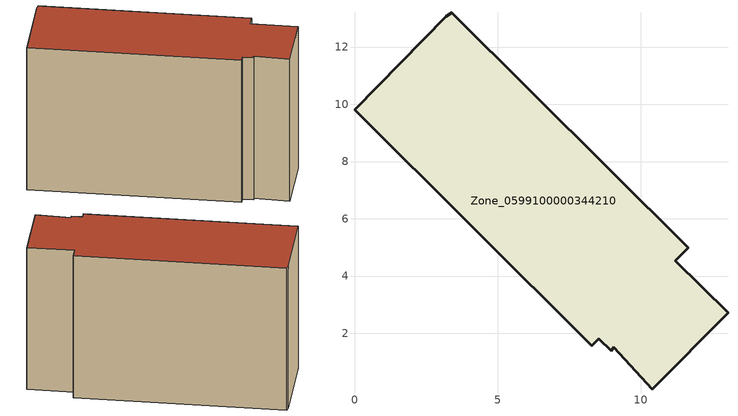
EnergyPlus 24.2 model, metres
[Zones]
Zone_0599100000344210
 floor ground (C_G): 8.54,1.81 8.3,1.57 0,9.81 3.2,13.07 3.4,13.19 11.66,4.99 11.21,4.54 13.05,2.71 10.41,0.05 9.06,1.52 8.97,1.38 z0
 wall outside (C_F): 8.3,1.57 8.54,1.81 8.97,1.38 9.06,1.52 10.41,0.05 13.05,2.71 11.21,4.54 11.66,4.99 3.4,13.19 3.2,13.07 0,9.81 8.3,1.57 z0:8.71
 roof outside (C_R): 8.97,1.38 9.06,1.52 10.41,0.05 13.05,2.71 11.21,4.54 11.66,4.99 3.4,13.19 3.2,13.07 0,9.81 8.3,1.57 8.54,1.81 z8.71
[BUILDING]
Pand.0599100000344210: North Axis=0; Terrain=City; Loads Convergence Tolerance Value=0.04; Temperature Convergence Tolerance Value=0.4; Solar Distribution=FullExterior; Maximum Number of Warmup Days=25; Minimum Number of Warmup Days=1
[Site:Location]
Rotterdam.The.Hague.AP_ZH_NLD Design_Conditions: Latitude=51.96; Longitude=4.45; Time Zone=1; Elevation=-4.5
[SITE:GROUNDTEMPERATURE:BUILDINGSURFACE]
18, 18, 18, 18, 18, 18, 18, 18, 18, 18, 18, 18
[MATERIAL] Thermal Absorptance=0.9; Solar Absorptance=0.7; Visible Absorptance=0.7
Name | Roughness | Thickness | Conductivity | Density | Specific Heat
G.TI.1992-2005 | MediumSmooth | 0.15 | 0.06 | 540 | 1210
F.TI.1992-2005 | Rough | 0.3 | 0.12 | 1920 | 840
R.TI.1992-2005 | MediumRough | 0.2 | 0.08 | 1500 | 1000
[CONSTRUCTION]
C_G: G.TI.1992-2005
C_F: F.TI.1992-2005
C_R: R.TI.1992-2005
[ZONE]
Zone_0599100000344210: Type=1; Multiplier=1; Ceiling Height=Autocalculate; Volume=Autocalculate; Floor Area=autocalculate; Part of Total Floor Area=Yes
[ZONEINFILTRATION:DESIGNFLOWRATE]
Infil_Zone_0599100000344210: Zone or ZoneList or Space or SpaceList=Zone_0599100000344210; Schedule=AlwaysOn; Design Flow Rate Calculation Method=Flow/Area; Flow Rate per Floor Area=0.0015; Constant Term Coefficient=1; Temperature Term Coefficient=0; Velocity Term Coefficient=0; Velocity Squared Term Coefficient=0
[HVACTEMPLATE:ZONE:IDEALLOADSAIRSYSTEM]
Zone_0599100000344210: Maximum Heating Supply Air Temperature=50; Minimum Cooling Supply Air Temperature=13; Maximum Heating Supply Air Humidity Ratio=0.0156; Minimum Cooling Supply Air Humidity Ratio=0.0077; Heating Limit=NoLimit; Cooling Limit=NoLimit; Dehumidification Control Type=ConstantSensibleHeatRatio; Cooling Sensible Heat Ratio=0.7; Dehumidification Setpoint=60; Humidification Control Type=None; Humidification Setpoint=30; Outdoor Air Method=None; Outdoor Air Flow Rate per Person=0.00944; Outdoor Air Flow Rate per Zone Floor Area=0; Outdoor Air Flow Rate per Zone=0; Demand Controlled Ventilation Type=None; Outdoor Air Economizer Type=NoEconomizer; Heat Recovery Type=None; Sensible Heat Recovery Effectiveness=0.7; Latent Heat Recovery Effectiveness=0.65
[ZONECONTROL:THERMOSTAT]
ThermostatControl_Zone_0599100000344210: Zone or ZoneList=Zone_0599100000344210; Control Type Schedule=DualSetpointControlType; Control 1=Thermostat_Zone_0599100000344210; Temperature Difference Between Cutout And Setpoint=0
[THERMOSTATSETPOINT:DUALSETPOINT]
Thermostat_Zone_0599100000344210: Heating Setpoint Temperature Schedule=HeatingSetpoint_Zone_0599100000344210; Cooling Setpoint Temperature Schedule=CoolingSetpoint_Zone_0599100000344210
[SCHEDULE:COMPACT]
HeatingSetpoint_Zone_0599100000344210: Through: 12/31, For: AllDays, Until: 24:00, 21
CoolingSetpoint_Zone_0599100000344210: Through: 12/31, For: AllDays, Until: 24:00, 24
DualSetpointControlType: Through: 12/31, For: AllDays, Until: 24:00, 4
AlwaysOn: Through: 12/31, For: AllDays, Until: 24:00, 1
